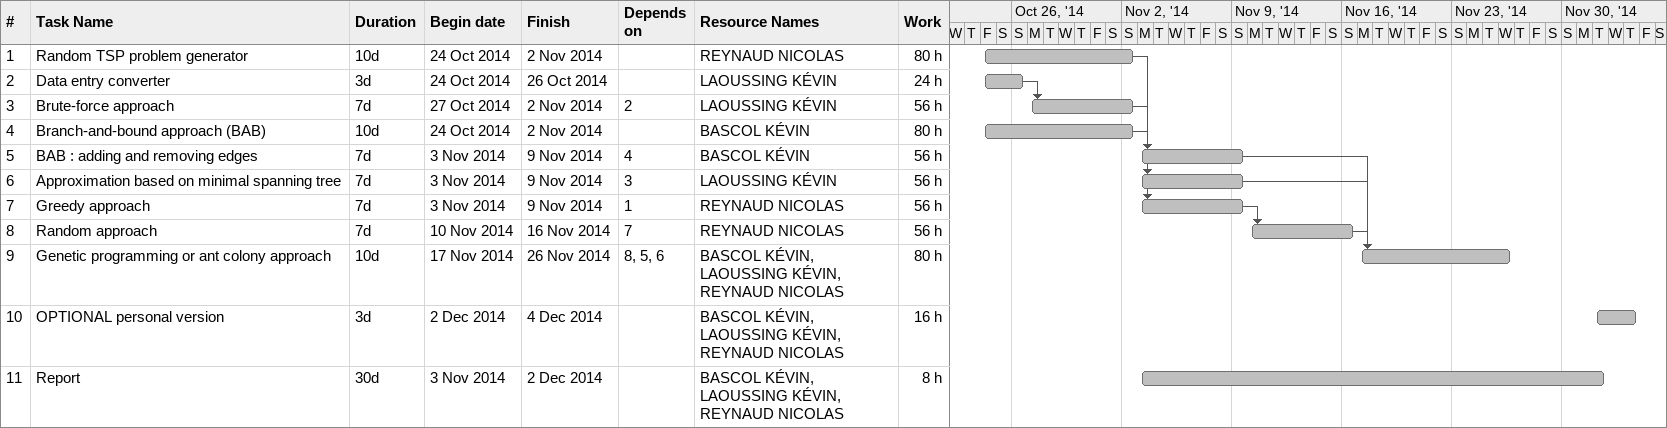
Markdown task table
| ID | Task | Duration | Start | Finish | Predecessors | Resources | Work (h) |
|---|---|---|---|---|---|---|---|
| 1 | Random TSP problem generator | 10d | 2014-10-24 | 2014-11-02 |  | REYNAUD NICOLAS | 80 |
| 2 | Data entry converter | 3d | 2014-10-24 | 2014-10-26 |  | LAOUSSING KÉVIN | 24 |
| 3 | Brute-force approach | 7d | 2014-10-27 | 2014-11-02 | 2 | LAOUSSING KÉVIN | 56 |
| 4 | Branch-and-bound approach (BAB) | 10d | 2014-10-24 | 2014-11-02 |  | BASCOL KÉVIN | 80 |
| 5 | BAB : adding and removing edges | 7d | 2014-11-03 | 2014-11-09 | 4 | BASCOL KÉVIN | 56 |
| 6 | Approximation based on minimal spanning tree | 7d | 2014-11-03 | 2014-11-09 | 3 | LAOUSSING KÉVIN | 56 |
| 7 | Greedy approach | 7d | 2014-11-03 | 2014-11-09 | 1 | REYNAUD NICOLAS | 56 |
| 8 | Random approach | 7d | 2014-11-10 | 2014-11-16 | 7 | REYNAUD NICOLAS | 56 |
| 9 | Genetic programming or ant colony approach | 10d | 2014-11-17 | 2014-11-26 | 8, 5, 6 | BASCOL KÉVIN, LAOUSSING KÉVIN, REYNAUD NICOLAS | 80 |
| 10 | OPTIONAL personal version | 3d | 2014-12-02 | 2014-12-04 |  | BASCOL KÉVIN, LAOUSSING KÉVIN, REYNAUD NICOLAS | 16 |
| 11 | Report | 30d | 2014-11-03 | 2014-12-02 |  | BASCOL KÉVIN, LAOUSSING KÉVIN, REYNAUD NICOLAS | 8 |
